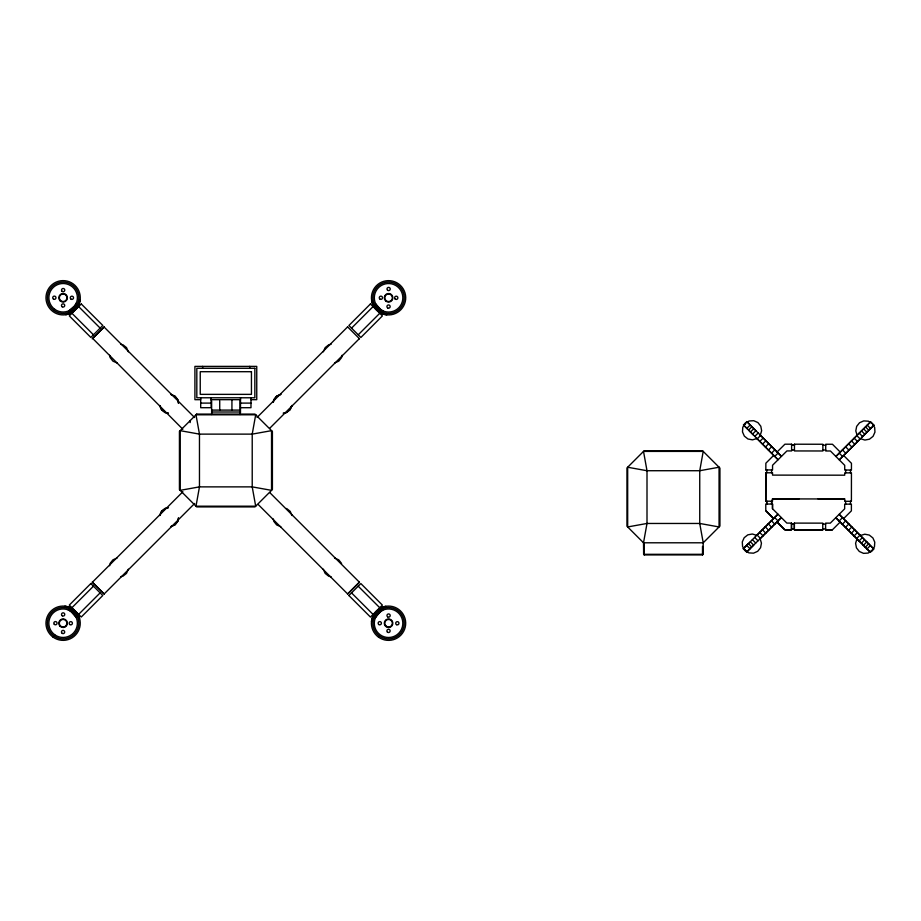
<?xml version="1.0" encoding="UTF-8"?>
<svg xmlns="http://www.w3.org/2000/svg" width="921" height="921" viewBox="0 0 921 921"><rect width="100%" height="100%" fill="white"/><g stroke="black" fill="none" stroke-linecap="round" stroke-linejoin="round"><path stroke-width="1.38" d="M799.083 498.917L772.512 498.894L772.523 501.197L765.788 501.185L765.823 472.784L772.546 472.795L772.546 475.109L844.707 475.19L844.718 472.887L851.441 472.899L851.407 501.3M766.779 472.784L766.779 469.929M794.363 523.105L794.351 529.828L822.752 529.874L822.764 523.14L794.363 523.105L794.351 528.873L791.496 528.884L791.507 523.105L786.845 523.093L772.5 508.703L772.512 504.052L771.568 504.052L772.512 498.894L844.684 498.986L844.672 501.3L851.407 501.3M771.591 472.795L771.602 469.929M777.094 451.992L784.911 444.198L791.611 444.21L791.6 450.933L786.925 450.922L772.558 465.255L772.546 469.94L765.823 469.929M794.466 444.21L794.455 450.945L822.867 450.979L822.867 444.256L794.466 444.21L794.466 445.165L791.611 445.165L791.611 444.21M845.628 504.155L845.628 501.289M845.662 472.887L845.674 470.032M850.451 504.155L850.451 501.3M850.486 472.899L850.497 470.044M765.788 501.185L765.835 472.784M771.568 504.052L771.568 501.197M791.496 529.817L784.796 529.794L776.956 521.942L784.796 529.794L791.496 529.828L791.507 523.093M765.835 469.929L765.858 463.205L773.709 455.365M772.5 508.703L772.523 504.04L765.777 504.04L765.788 510.752L773.582 518.558L765.788 510.741M703.103 554.315L703.218 542.791L699.741 523.462L699.741 470.723L703.218 451.394L643.514 451.405L647.003 470.723L647.003 523.462L643.514 542.791L643.629 554.315L644.228 554.914L702.504 554.914L703.103 554.315L643.629 554.315M190.14 422.589L190.244 420.552M109.645 565.736L110.071 563.468L112.926 559.841L117.14 557.965M273.33 401.993L273.767 399.726L276.622 396.111L280.836 394.234M342.048 355.264L341.622 357.532L338.755 361.159L334.542 363.035M273.376 402.109L273.802 399.875L276.622 396.329L280.767 394.487M375.549 309.076L376.47 305.093L381.248 309.905M79.551 302.203C78.078 308.673 72.252 313.543 65.828 314.694M79.62 301.881L80.185 299.532A17.154 17.154 0 0 0 56.135 282.102A17.154 17.154 0 0 0 53.061 311.655A17.154 17.154 0 0 0 80.185 299.532M371.497 621.468C372.326 613.927 378.37 607.538 385.853 606.306M760.297 435.149L761.644 430.74L760.792 426.204L757.937 422.589L753.723 420.701L749.118 420.989L745.17 423.372L742.775 427.309L742.487 431.914L744.352 436.128L747.967 438.995L752.503 439.858L756.912 438.534M856.944 538.912L855.597 543.321L856.449 547.857L859.316 551.472L863.518 553.36L868.123 553.072L872.072 550.689L874.466 546.752L874.766 542.147L872.889 537.933L869.274 535.066L864.75 534.203L860.329 535.538M159.874 515.472L161.705 511.328L165.262 508.496L167.484 508.07M291.807 405.528L289.965 409.672L286.419 412.493L284.198 412.93M159.575 515.495L161.451 511.282L165.066 508.427L168.474 507.782M292.061 405.459L290.184 409.672L286.569 412.539L283.173 413.184M128.364 569.19L126.488 573.403L122.861 576.258L120.593 576.696M323.317 351.81L325.194 347.597L328.82 344.742L331.088 344.304M76.455 302.859L74.682 306.14L68.948 310.791M375.227 618.141L379.567 612.154L382.733 610.209A14.276 14.276 0 0 1 402.753 624.714A14.276 14.276 0 0 1 380.177 634.788A14.276 14.276 0 0 1 382.733 610.209M867.133 432.076L873.971 425.191L870.598 421.806L863.748 428.691M258.133 504.432L347.585 593.884L359.328 582.141L269.876 492.689M182.83 429.255L92.71 338.444L104.108 327.047L194.584 417.512M870.598 421.806L835.9 456.482L863.587 428.818L866.96 432.202L839.284 459.867L860.651 438.557M873.971 425.191L862.344 436.865M92.158 338.79L104.154 326.805M182.899 491.733L92.422 582.199L104.165 593.941L194.642 503.476M257.051 417.455L347.528 326.978M71.93 607.71L93.458 586.193M351.546 328.129L373.074 306.601M78.619 614.399L100.136 592.871M358.223 334.807L379.751 313.29M269.818 428.184L359.271 338.732M347.539 594.195L359.524 582.21M348.875 595.542L360.848 583.569L382.376 605.097L370.426 617.047L348.898 595.519M747.76 429.313L743.477 424.972L746.862 421.599L753.689 428.495M743.834 425.341L745.526 423.648M750.304 431.88L746.839 428.346L750.224 424.972M752.549 434.102L755.934 430.729M754.817 436.37L758.202 432.997M757.235 438.81L760.619 435.426M759.813 441.401L763.198 438.028M762.542 444.141L765.927 440.768M765.409 447.019L768.793 443.646L753.85 428.622L750.465 431.995L778.084 459.74L756.763 438.373M768.402 450.024L771.786 446.65M771.522 453.155L774.906 449.782M774.745 456.402L778.13 453.028M750.937 547.857L746.643 552.093L743.27 548.709L777.969 514.183L756.59 535.504M748.37 543.632L751.743 547.016L781.342 517.567L759.963 538.889M746.643 552.093L753.493 545.324M839.112 521.021L842.496 517.637M843.532 518.696L851.384 510.856L851.395 504.155L844.672 504.144L844.661 508.829L830.293 523.151L825.619 523.14L825.607 529.863L832.342 529.863L840.148 522.069M842.335 524.245L845.72 520.872M845.455 527.376L848.84 523.991M848.448 530.369L851.833 526.996M851.315 533.236L854.7 529.863L864.692 539.844L861.308 543.229L835.784 517.683L870.38 552.301L873.764 548.928L839.169 514.309L854.7 529.863M854.043 535.964L857.428 532.591M856.622 538.543L860.007 535.17M859.04 540.972L862.424 537.588M863.391 545.313L866.776 541.928M865.291 547.212L868.676 543.839M867.018 548.928L870.403 545.554M862.091 544.046L870.023 551.955L873.764 548.928M70.445 309.882L75.246 305.093L76.167 309.053M381.248 611.118L376.436 615.907L375.515 611.947M748.773 543.275L743.27 548.709M170.799 526.72L175.013 524.843L177.88 521.228L178.524 517.832L177.88 521.113L175.059 524.671L170.915 526.513M200.697 399.679L194.918 399.679L194.918 366.385L256.752 366.385L256.752 399.679L250.984 399.679M210.575 399.679L240.519 399.679M200.697 403.099L211.162 403.099M240.519 403.099L250.984 403.099M240.519 407.704L250.984 407.704L250.984 397.78M211.634 410.098L240.036 410.098M211.634 411.998L240.036 411.998M832.331 529.863L825.607 529.863L825.607 528.919L822.752 528.919L822.752 529.874L794.351 529.828M643.514 542.791L703.218 542.791L719.934 526.075L719.934 468.11L702.504 450.691L644.228 450.691L626.959 467.949L626.959 526.236L644.228 543.505L644.228 554.914M791.611 445.154L794.466 445.165M822.867 445.2L825.723 445.2M791.6 449.989L794.455 449.989M822.867 450.024L825.723 450.035M818.113 498.952L844.684 498.975M791.507 524.049L794.363 524.061M822.764 524.095L825.619 524.095M791.496 528.873L794.351 528.873M120.605 344.293L122.873 344.73L126.499 347.585L128.376 351.799M331.076 576.707L328.809 576.27L325.182 573.415L323.306 569.201M386.808 314.844C379.268 314.015 372.878 307.971 371.647 300.488M64.884 606.156L69.236 607.192M860.502 438.707L864.911 440.054L869.447 439.202L873.062 436.347L874.95 432.133L874.674 427.528L872.279 423.579L868.342 421.185L863.737 420.897L859.523 422.762L856.657 426.377L855.793 430.913L857.129 435.322M756.74 535.354L752.33 534.007L747.794 534.859L744.18 537.726L742.291 541.928L742.579 546.533L744.962 550.482L748.9 552.876L753.505 553.176L757.718 551.299L760.585 547.684L761.448 543.16L760.113 538.739M170.869 394.533L175.013 396.364L177.834 399.921L178.478 403.26M117.151 363.024L112.938 361.147L110.083 357.521L109.645 355.253M170.799 394.269L175.013 396.157L177.88 399.772L178.513 403.168M280.836 526.766L276.622 524.889L273.767 521.263L273.33 519.007M334.53 557.976L338.744 559.853L341.61 563.479M383.481 311.114L380.2 309.341L375.549 303.608M70.157 607.699L76.42 612.407L79.528 618.785M68.2 609.886L71.481 611.659L76.132 617.392M286.569 508.461L290.184 511.328L292.061 515.541M873.407 548.571L865.475 540.673M347.551 326.817L359.535 338.801M78.63 306.589L100.159 328.118M358.211 586.205L379.74 607.722M71.942 313.278L93.47 334.795M351.534 592.882L373.051 614.411M92.146 582.199L104.142 594.183M867.225 425.168L870.598 428.553M865.498 426.895L868.871 430.28M861.492 430.913L864.865 434.298M859.235 433.169L862.609 436.554M856.806 435.598L860.179 438.983M854.216 438.189L857.589 441.573M851.488 440.917L854.861 444.302M848.609 443.795L851.983 447.18M845.605 446.8L848.978 450.185M842.473 449.92L845.858 453.305M840.286 452.119L832.457 444.256L825.723 444.256L825.711 450.979L830.42 450.991L844.718 465.335L844.718 470.032L851.441 470.044L851.453 463.309L843.659 455.504M839.238 453.155L842.611 456.54M760.147 435L781.469 456.367L768.793 443.646M743.477 424.972L746.839 428.346M774.63 517.51L778.003 520.895M771.384 520.733L774.768 524.118M768.264 523.842L771.637 527.226M765.259 526.835L768.632 530.22M762.381 529.702L765.754 533.086M759.652 532.419L763.025 535.803M757.062 534.986L760.435 538.371M754.633 537.404L758.006 540.788M752.376 539.66L755.75 543.045M750.281 541.732L753.654 545.117M746.643 545.347L750.016 548.732M743.627 548.363L747 551.748M755.151 429.98L751.939 426.699L748.554 430.084L753.366 434.954M70.433 611.095L75.223 615.907M751.145 425.939L746.862 421.599M159.575 405.505L161.451 409.707L165.066 412.573L168.462 413.218L165.216 412.539L161.67 409.718L159.828 405.574M702.504 546.349L702.504 554.914M249.718 366.385L249.718 368.285M240.519 397.78L240.485 412.999M240.036 400.831L240.036 414.519M231.931 399.679L231.931 410.352M219.728 400.831L219.728 410.098M211.634 400.831L211.634 414.519M211.162 397.78L211.162 407.704L200.697 407.704L200.697 397.78M202.632 366.385L202.632 368.285M766.733 501.185L766.733 504.04L766.733 501.185M255.693 414.795L252.216 434.125L252.216 486.875L255.693 506.193L195.989 506.193L199.466 486.875L199.466 434.125L195.989 414.807L255.693 414.795M81.255 303.953L69.317 315.903L90.834 337.431L102.807 325.458L81.255 303.953M196.703 414.093L179.434 431.362L179.434 489.638L196.703 506.907L254.979 506.907L272.409 489.477L272.409 431.523L254.979 414.093L196.703 414.093M90.822 583.557L69.305 605.085L81.244 617.035L102.772 595.507L90.811 583.534M370.438 303.965L348.909 325.493L360.882 337.466L382.388 315.915L370.438 303.965M271.534 430.648L252.216 434.125L199.466 434.125L180.136 430.648L180.148 490.352L199.466 486.875L252.216 486.875L271.534 490.352L271.534 430.648M719.059 467.235L699.741 470.723L647.003 470.723L627.673 467.246L627.673 526.95L647.003 523.462L699.741 523.462L719.059 526.95L719.059 467.235M254.852 368.285L196.818 368.285L196.818 397.78L254.852 397.78L254.852 368.285M251.445 371.704L200.237 371.704L200.237 394.361L251.445 394.361L251.445 371.704M69.869 624.565A1.612 1.612 0 0 0 72.402 623.379A1.612 1.612 0 0 0 70.1 621.779A1.612 1.612 0 0 0 69.869 624.565M54.327 624.357A1.612 1.612 0 0 0 57.01 623.575A1.612 1.612 0 0 0 54.995 621.629A1.612 1.612 0 0 0 54.327 624.357M62.248 633.383A1.612 1.612 0 0 0 64.689 632.013A1.612 1.612 0 0 0 62.283 630.586A1.612 1.612 0 0 0 62.248 633.383M62.294 615.815A1.612 1.612 0 0 0 64.758 614.468A1.612 1.612 0 0 0 62.363 613.018A1.612 1.612 0 0 0 62.294 615.815M60.141 626.303A4.283 4.283 0 0 0 67.268 624.242A4.283 4.283 0 0 0 61.926 619.096A4.283 4.283 0 0 0 60.141 626.303M60.464 625.958A3.811 3.811 0 0 0 66.796 624.127A3.811 3.811 0 0 0 62.052 619.557A3.811 3.811 0 0 0 60.464 625.958M53.038 637.102A17.154 17.154 0 0 0 80.162 624.991A17.154 17.154 0 0 0 56.112 607.561A17.154 17.154 0 0 0 53.038 637.102M53.89 635.927A15.692 15.692 0 0 0 78.722 624.841A15.692 15.692 0 0 0 56.711 608.885A15.692 15.692 0 0 0 53.89 635.927M54.73 634.765A14.276 14.276 0 0 0 77.295 624.691A14.276 14.276 0 0 0 57.286 610.186A14.276 14.276 0 0 0 54.73 634.765M379.97 299.083A1.612 1.612 0 0 0 382.503 297.897A1.612 1.612 0 0 0 380.2 296.297A1.612 1.612 0 0 0 379.97 299.083M395.121 298.98A1.612 1.612 0 0 0 397.814 298.197A1.612 1.612 0 0 0 395.788 296.263A1.612 1.612 0 0 0 395.121 298.98M387.787 290.391A1.612 1.612 0 0 0 390.228 289.021A1.612 1.612 0 0 0 387.81 287.594A1.612 1.612 0 0 0 387.787 290.391M387.706 307.948A1.612 1.612 0 0 0 390.159 306.601A1.612 1.612 0 0 0 387.764 305.15A1.612 1.612 0 0 0 387.706 307.948M385.611 300.868A4.283 4.283 0 0 0 392.737 298.818A4.283 4.283 0 0 0 387.396 293.672A4.283 4.283 0 0 0 385.611 300.868M385.934 300.522A3.811 3.811 0 0 0 392.265 298.703A3.811 3.811 0 0 0 387.522 294.133A3.811 3.811 0 0 0 385.934 300.522M378.508 311.666A17.154 17.154 0 0 0 405.631 299.555A17.154 17.154 0 0 0 381.582 282.125A17.154 17.154 0 0 0 378.508 311.666M379.36 310.492A15.692 15.692 0 0 0 404.192 299.406A15.692 15.692 0 0 0 382.18 283.449A15.692 15.692 0 0 0 379.36 310.492M380.2 309.341A14.276 14.276 0 0 0 402.765 299.256A14.276 14.276 0 0 0 382.756 284.762A14.276 14.276 0 0 0 380.2 309.341M62.179 306.785A1.612 1.612 0 0 0 64.712 305.588A1.612 1.612 0 0 0 62.409 303.988A1.612 1.612 0 0 0 62.179 306.785M62.041 291.266A1.612 1.612 0 0 0 64.723 290.483A1.612 1.612 0 0 0 62.697 288.549A1.612 1.612 0 0 0 62.041 291.266M53.522 299.129A1.612 1.612 0 0 0 55.962 297.748A1.612 1.612 0 0 0 53.556 296.32A1.612 1.612 0 0 0 53.522 299.129M71.067 299.175A1.612 1.612 0 0 0 73.53 297.828A1.612 1.612 0 0 0 71.136 296.378A1.612 1.612 0 0 0 71.067 299.175M60.153 300.845A4.283 4.283 0 0 0 67.279 298.795A4.283 4.283 0 0 0 61.937 293.649A4.283 4.283 0 0 0 60.153 300.845M60.487 300.511A3.811 3.811 0 0 0 66.819 298.68A3.811 3.811 0 0 0 62.075 294.11A3.811 3.811 0 0 0 60.487 300.511M53.913 310.469A15.692 15.692 0 0 0 78.746 299.383A15.692 15.692 0 0 0 56.722 283.438A15.692 15.692 0 0 0 53.913 310.469M54.753 309.318A14.276 14.276 0 0 0 77.318 299.244A14.276 14.276 0 0 0 57.309 284.739A14.276 14.276 0 0 0 54.753 309.318M387.66 616.874A1.612 1.612 0 0 0 390.193 615.677A1.612 1.612 0 0 0 387.891 614.088A1.612 1.612 0 0 0 387.66 616.874M387.407 632.071A1.612 1.612 0 0 0 390.101 631.276A1.612 1.612 0 0 0 388.075 629.342A1.612 1.612 0 0 0 387.407 632.071M396.514 624.657A1.612 1.612 0 0 0 398.954 623.287A1.612 1.612 0 0 0 396.548 621.859A1.612 1.612 0 0 0 396.514 624.657M378.934 624.588A1.612 1.612 0 0 0 381.398 623.241A1.612 1.612 0 0 0 379.003 621.79A1.612 1.612 0 0 0 378.934 624.588M385.588 626.315A4.283 4.283 0 0 0 392.714 624.265A4.283 4.283 0 0 0 387.373 619.119A4.283 4.283 0 0 0 385.588 626.315M385.922 625.981A3.811 3.811 0 0 0 392.254 624.15A3.811 3.811 0 0 0 387.499 619.58A3.811 3.811 0 0 0 385.922 625.981M378.496 637.125A17.154 17.154 0 0 0 405.608 625.014A17.154 17.154 0 0 0 381.559 607.572A17.154 17.154 0 0 0 378.496 637.125M379.348 635.939A15.692 15.692 0 0 0 404.169 624.864A15.692 15.692 0 0 0 382.157 608.908A15.692 15.692 0 0 0 379.348 635.939"/></g></svg>
